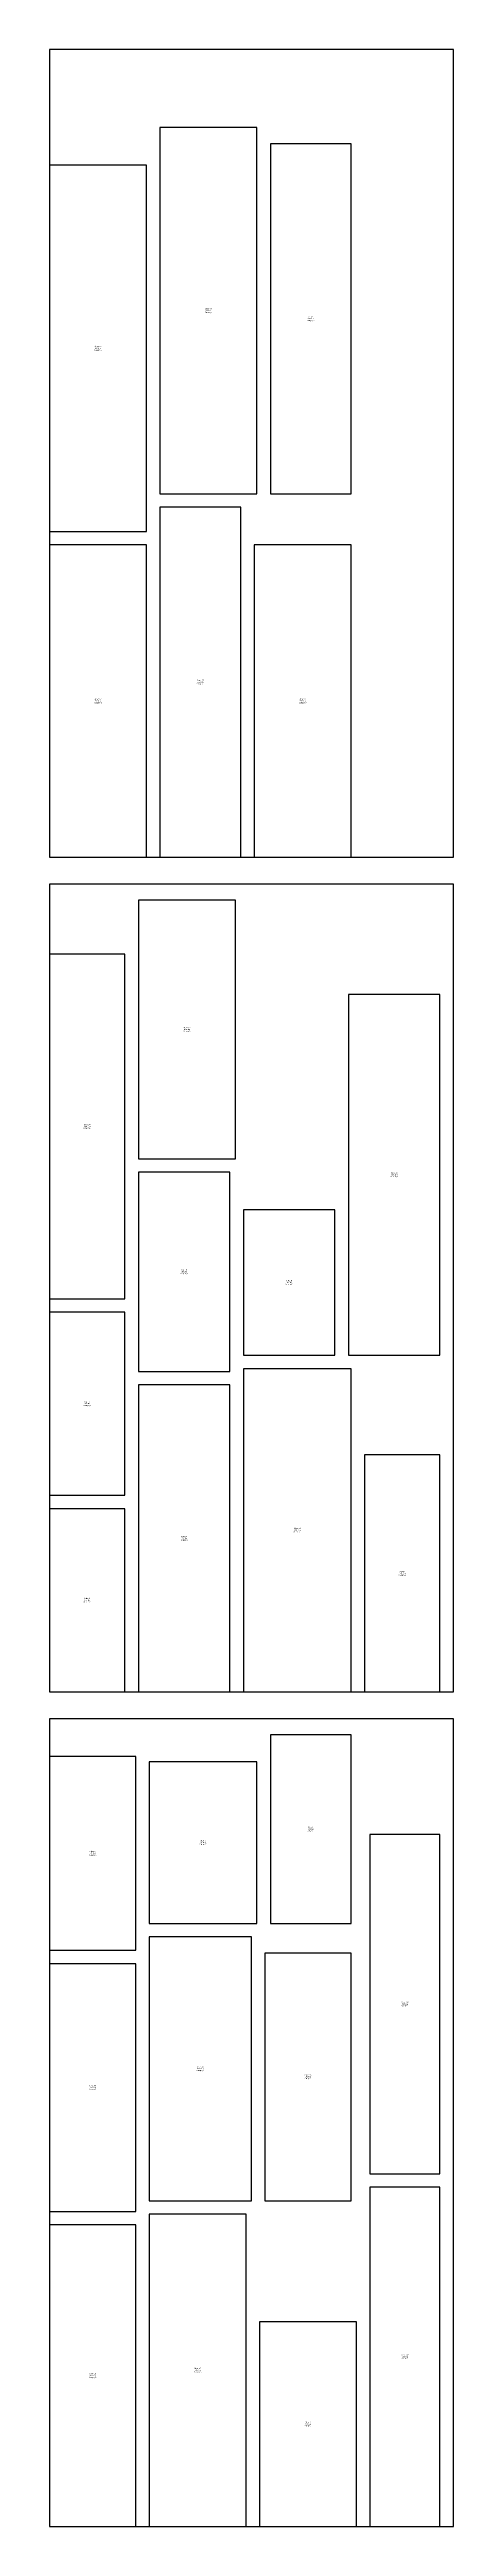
# Model space of a CAD drawing. Header units: metres. Extents: x 0 to 750, y 0 to 7700.
# Drawn here: x 0 to 750, y 3100 to 7700 of the extents above; entities that cross this region are included whole.
import ezdxf

# ---------------------------------------------------------------- set-up
doc = ezdxf.new("R2010")
doc.units = ezdxf.units.M

msp = doc.modelspace()

# ---------------------------------------------------------------- linework, layer by layer
for points in [[(0, 6200), (750, 6200), (750, 7700), (0, 7700), (0, 6200)], [(205, 6875), (385, 6875), (385, 7555), (205, 7555), (205, 6875)], [(410, 6875), (560, 6875), (560, 7525), (410, 7525), (410, 6875)], [(0, 6805), (180, 6805), (180, 7485), (0, 7485), (0, 6805)], [(205, 6200), (355, 6200), (355, 6850), (205, 6850), (205, 6200)], [(0, 6200), (180, 6200), (180, 6780), (0, 6780), (0, 6200)], [(380, 6200), (560, 6200), (560, 6780), (380, 6780), (380, 6200)], [(0, 4650), (750, 4650), (750, 6150), (0, 6150), (0, 4650)], [(165, 5640), (345, 5640), (345, 6120), (165, 6120), (165, 5640)], [(0, 5380), (140, 5380), (140, 6020), (0, 6020), (0, 5380)], [(555, 5275), (725, 5275), (725, 5945), (555, 5945), (555, 5275)], [(165, 5245), (335, 5245), (335, 5615), (165, 5615), (165, 5245)], [(360, 5275), (530, 5275), (530, 5545), (360, 5545), (360, 5275)], [(0, 5015), (140, 5015), (140, 5355), (0, 5355), (0, 5015)], [(360, 4650), (560, 4650), (560, 5250), (360, 5250), (360, 4650)], [(165, 4650), (335, 4650), (335, 5220), (165, 5220), (165, 4650)], [(585, 4650), (725, 4650), (725, 5090), (585, 5090), (585, 4650)], [(0, 4650), (140, 4650), (140, 4990), (0, 4990), (0, 4650)], [(0, 3100), (750, 3100), (750, 4600), (0, 4600), (0, 3100)], [(410, 4220), (560, 4220), (560, 4570), (410, 4570), (410, 4220)], [(0, 4170), (160, 4170), (160, 4530), (0, 4530), (0, 4170)], [(185, 4220), (385, 4220), (385, 4520), (185, 4520), (185, 4220)], [(595, 3755), (725, 3755), (725, 4385), (595, 4385), (595, 3755)], [(185, 3705), (375, 3705), (375, 4195), (185, 4195), (185, 3705)], [(0, 3685), (160, 3685), (160, 4145), (0, 4145), (0, 3685)], [(400, 3705), (560, 3705), (560, 4165), (400, 4165), (400, 3705)], [(595, 3100), (725, 3100), (725, 3730), (595, 3730), (595, 3100)], [(185, 3100), (365, 3100), (365, 3680), (185, 3680), (185, 3100)], [(0, 3100), (160, 3100), (160, 3660), (0, 3660), (0, 3100)], [(390, 3100), (570, 3100), (570, 3480), (390, 3480), (390, 3100)]]:
    msp.add_lwpolyline(points, close=True)

# ---------------------------------------------------------------- texts
at = {"char_height": 2, "attachment_point": 5}
for s, insert in [('Object AW\\P4000.0kg\\PCategory 1', (295, 7215)), ('Object AT\\P3700.0kg\\PCategory 1', (485, 7200)), ('Object AW\\P4000.0kg\\PCategory 1', (90, 7145)), ('Object AM\\P3000.0kg\\PCategory 3', (90, 6490)), ('Object AT\\P3700.0kg\\PCategory 1', (280, 6525)), ('Object AM\\P3000.0kg\\PCategory 3', (470, 6490)), ('Object AC\\P2000.0kg\\PCategory 3', (255, 5880)), ('Object AS\\P3600.0kg\\PCategory 3', (70, 5700)), ('Object AV\\P3900.0kg\\PCategory 3', (640, 5610)), ('Object R\\P880.0kg\\PCategory 2', (250, 5430)), ('Object H\\P400.0kg\\PCategory 2', (445, 5410)), ('Object O\\P550.0kg\\PCategory 2', (70, 5185)), ('Object AL\\P2900.0kg\\PCategory 2', (250, 4935)), ('Object AO\\P3200.0kg\\PCategory 2', (460, 4950)), ('Object Y\\P1600.0kg\\PCategory 2', (655, 4870)), ('Object O\\P550.0kg\\PCategory 2', (70, 4820)), ('Object K\\P1000.0kg\\PCategory 1', (285, 4370)), ('Object P\\P660.0kg\\PCategory 1', (485, 4395)), ('Object Q\\P770.0kg\\PCategory 3', (80, 4350)), ('Object AR\\P3500.0kg\\PCategory 1', (660, 4070)), ('Object AA\\P1800.0kg\\PCategory 1', (80, 3915)), ('Object AD\\P2100.0kg\\PCategory 1', (280, 3950)), ('Object AA\\P1800.0kg\\PCategory 1', (480, 3935)), ('Object AR\\P3500.0kg\\PCategory 1', (660, 3415)), ('Object AK\\P2800.0kg\\PCategory 1', (80, 3380)), ('Object AM\\P3000.0kg\\PCategory 3', (275, 3390)), ('Object S\\P990.0kg\\PCategory 1', (480, 3290))]:
    msp.add_mtext(s, dxfattribs=dict(at, insert=insert))

doc.saveas('drawing.dxf')
